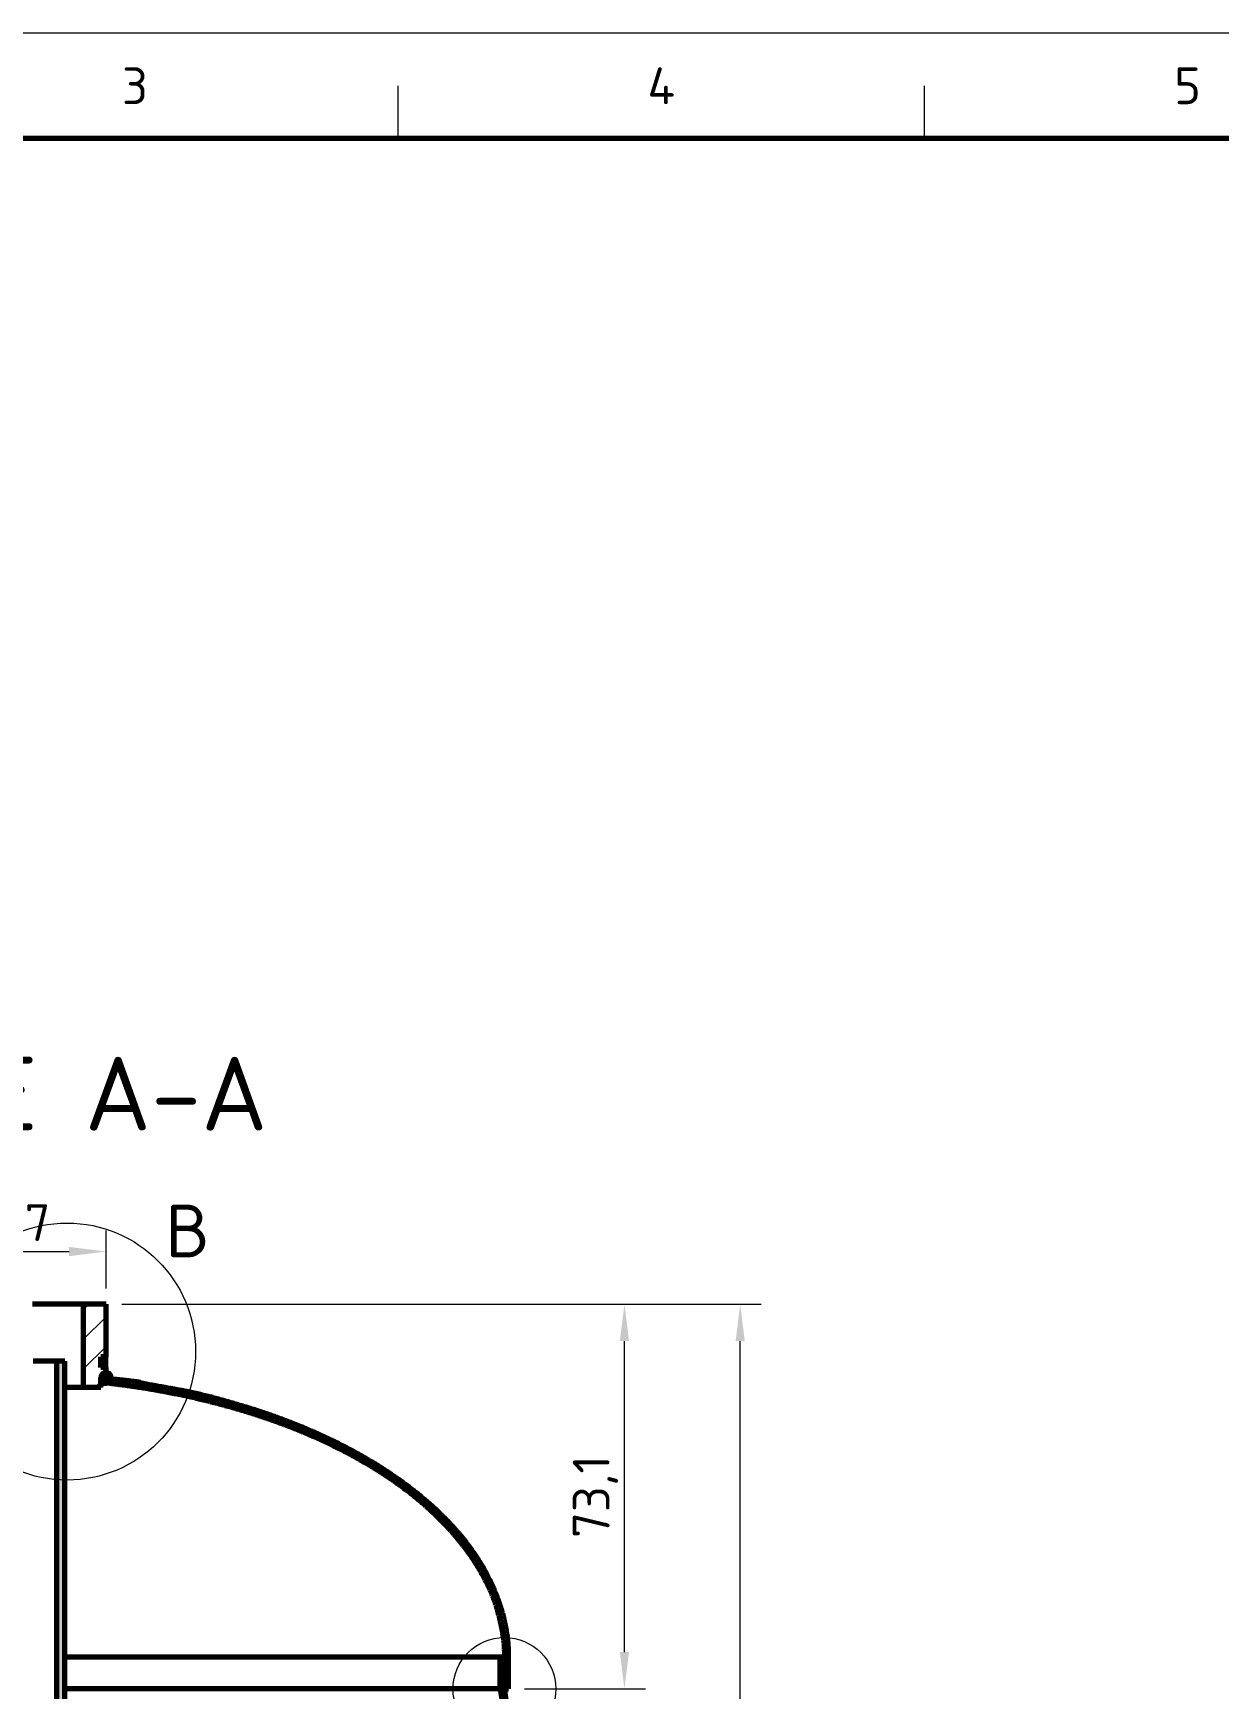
# Model space of a CAD drawing. Header units: millimetres. Extents: x 0 to 2382, y 0 to 420.
# Drawn here: x 766.3 to 879, y 262.7 to 420 of the extents above; entities that cross this region are included whole.
import ezdxf
from ezdxf.enums import TextEntityAlignment as Align

# ---------------------------------------------------------------- set-up
doc = ezdxf.new("R2010")
doc.units = ezdxf.units.MM
for name, color, linetype, lineweight in [('01-VISIBLE', 7, 'CONTINUOUS', 70), ('04-COTA', 3, 'CONTINUOUS', 18), ('05-RAYADO', 8, 'CONTINUOUS', 18), ('06-TEXTO', 7, 'CONTINUOUS', 25), ('07-RECUADRO', 7, 'CONTINUOUS', 70), ('08-FINA', 5, 'CONTINUOUS', 18)]:
    doc.layers.add(name, color=color, linetype=linetype, lineweight=lineweight)
doc.styles.add('ISO3098', font='isocpeur.ttf')
doc.dimstyles.new('FLAMA-IRAM', dxfattribs={"dimtxt": 3.5, "dimasz": 3.5, "dimexe": 2, "dimexo": 1.5, "dimgap": 1, "dimtad": 1, "dimdec": 1, "dimtxsty": 'ISO3098', "dimblk": 'IRAM_FLECHA', "dimblk1": 'IRAM_FLECHA', "dimblk2": 'IRAM_FLECHA', "dimcen": 2.5, "dimclrd": 256, "dimclre": 256, "dimclrt": 256, "dimazin": 3, "dimtfac": 1, "dimtmove": 0, "dimatfit": 3, "dimlwd": 18, "dimlwe": 18})

# ---------------------------------------------------------------- blocks, each defined once
blk = doc.blocks.new('IRAM_FLECHA')
blk.add_solid([(0, 0), (-1, 0.125), (-1, -0.125)])

msp = doc.modelspace()

# ---------------------------------------------------------------- hatches: boundary and pattern name
at = {"layer": '05-RAYADO'}
h = msp.add_hatch(dxfattribs=at)
h.set_pattern_fill('ANSI31', scale=0.62992)
h.paths.add_polyline_path([(773.25, 292.269), (772.755, 292.269), (772.755, 291.368), (771.094, 291.368), (771.094, 299.269), (773.25, 299.269), (773.25, 294.269), (772.75, 294.269), (772.75, 293.269), (773.25, 293.269)])
h = msp.add_hatch(color=7, dxfattribs=at)
h.dxf.hatch_style = 1
h.paths.add_polyline_path([(768.575, 293.869), (769.325, 293.869), (769.325, 126.131), (768.575, 126.131)])
h = msp.add_hatch(color=7, dxfattribs=at)
h.dxf.hatch_style = 1
h.paths.add_polyline_path([(773.75, 292.269), (773.74, 292.168), (773.709, 292.072), (773.66, 291.983), (773.594, 291.907), (773.514, 291.845), (773.424, 291.8), (773.326, 291.775), (773.225, 291.77), (773.125, 291.785), (773.03, 291.82), (772.944, 291.874), (772.871, 291.943), (772.813, 292.026), (772.773, 292.119), (772.753, 292.218), (772.753, 292.32), (772.773, 292.419), (772.813, 292.512), (772.871, 292.595), (772.944, 292.664), (773.03, 292.718), (773.125, 292.753), (773.225, 292.768), (773.326, 292.763), (773.424, 292.738), (773.514, 292.693), (773.594, 292.631), (773.66, 292.555), (773.709, 292.466), (773.74, 292.37)])
h = msp.add_hatch(color=7, dxfattribs=at)
h.dxf.hatch_style = 1
h.paths.add_polyline_path([(811.5, 265.731), (811.5, 262.731), (811.1, 262.731), (811.1, 265.731), (811.1, 265.857), (811.099, 265.982), (811.098, 266.108), (811.096, 266.233), (811.094, 266.359), (811.09, 266.485), (811.086, 266.61), (811.081, 266.736), (811.074, 266.861), (811.066, 266.986), (811.056, 267.112), (811.044, 267.237), (811.031, 267.362), (811.015, 267.486), (810.996, 267.61), (810.977, 267.734), (810.955, 267.858), (810.933, 267.982), (810.91, 268.105), (810.886, 268.229), (810.862, 268.352), (810.838, 268.475), (810.813, 268.598), (810.788, 268.721), (810.762, 268.844), (810.735, 268.967), (810.708, 269.09), (810.68, 269.212), (810.652, 269.335), (810.623, 269.457), (810.593, 269.579), (810.563, 269.701), (810.532, 269.822), (810.5, 269.944), (810.467, 270.065), (810.433, 270.186), (810.398, 270.307), (810.362, 270.427), (810.325, 270.547), (810.286, 270.667), (810.247, 270.786), (810.207, 270.905), (810.165, 271.023), (810.122, 271.141), (810.079, 271.259), (810.034, 271.377), (809.988, 271.494), (809.942, 271.61), (809.894, 271.726), (809.845, 271.842), (809.796, 271.958), (809.746, 272.073), (809.694, 272.187), (809.642, 272.302), (809.589, 272.416), (809.536, 272.529), (809.482, 272.643), (809.427, 272.756), (809.371, 272.868), (809.315, 272.981), (809.258, 273.093), (809.2, 273.204), (809.142, 273.315), (809.083, 273.426), (809.023, 273.537), (808.963, 273.647), (808.902, 273.757), (808.841, 273.866), (808.778, 273.975), (808.715, 274.084), (808.652, 274.193), (808.588, 274.3), (808.523, 274.408), (808.457, 274.515), (808.391, 274.622), (808.324, 274.728), (808.256, 274.834), (808.188, 274.94), (808.119, 275.045), (808.05, 275.149), (807.98, 275.253), (807.909, 275.357), (807.837, 275.46), (807.765, 275.563), (807.693, 275.666), (807.619, 275.768), (807.546, 275.87), (807.471, 275.971), (807.396, 276.072), (807.321, 276.172), (807.245, 276.272), (807.168, 276.371), (807.091, 276.471), (807.013, 276.569), (806.935, 276.668), (806.856, 276.765), (806.777, 276.863), (806.697, 276.96), (806.617, 277.057), (806.537, 277.153), (806.455, 277.249), (806.374, 277.344), (806.292, 277.439), (806.209, 277.534), (806.126, 277.628), (806.042, 277.722), (805.959, 277.815), (805.874, 277.909), (805.789, 278.001), (805.704, 278.093), (805.618, 278.185), (805.532, 278.277), (805.446, 278.368), (805.359, 278.458), (805.271, 278.548), (805.183, 278.638), (805.095, 278.728), (805.007, 278.817), (804.918, 278.905), (804.828, 278.994), (804.738, 279.081), (804.648, 279.169), (804.558, 279.256), (804.467, 279.342), (804.375, 279.429), (804.284, 279.515), (804.191, 279.6), (804.099, 279.685), (804.006, 279.77), (803.913, 279.854), (803.82, 279.938), (803.726, 280.021), (803.632, 280.105), (803.537, 280.187), (803.442, 280.27), (803.347, 280.352), (803.252, 280.433), (803.156, 280.515), (803.06, 280.595), (802.963, 280.676), (802.867, 280.756), (802.77, 280.836), (802.672, 280.915), (802.575, 280.994), (802.477, 281.073), (802.378, 281.151), (802.28, 281.229), (802.181, 281.307), (802.082, 281.384), (801.983, 281.461), (801.883, 281.537), (801.783, 281.613), (801.683, 281.689), (801.582, 281.764), (801.482, 281.839), (801.381, 281.914), (801.279, 281.988), (801.178, 282.062), (801.076, 282.136), (800.974, 282.209), (800.872, 282.282), (800.769, 282.355), (800.667, 282.427), (800.564, 282.499), (800.46, 282.57), (800.357, 282.642), (800.253, 282.712), (800.149, 282.783), (800.045, 282.853), (799.941, 282.923), (799.836, 282.993), (799.731, 283.062), (799.626, 283.131), (799.521, 283.199), (799.415, 283.267), (799.31, 283.335), (799.204, 283.403), (799.098, 283.47), (798.991, 283.537), (798.885, 283.603), (798.778, 283.67), (798.671, 283.735), (798.564, 283.801), (798.457, 283.866), (798.349, 283.931), (798.241, 283.996), (798.133, 284.06), (798.025, 284.124), (797.917, 284.188), (797.809, 284.251), (797.7, 284.314), (797.591, 284.377), (797.482, 284.439), (797.373, 284.501), (797.264, 284.563), (797.154, 284.625), (797.044, 284.686), (796.935, 284.747), (796.824, 284.807), (796.714, 284.868), (796.604, 284.928), (796.493, 284.987), (796.383, 285.047), (796.272, 285.106), (796.161, 285.165), (796.05, 285.223), (795.938, 285.281), (795.827, 285.339), (795.715, 285.397), (795.604, 285.454), (795.492, 285.511), (795.38, 285.568), (795.267, 285.624), (795.155, 285.68), (795.042, 285.736), (794.93, 285.792), (794.817, 285.847), (794.704, 285.902), (794.591, 285.957), (794.478, 286.011), (794.364, 286.065), (794.251, 286.119), (794.137, 286.173), (794.024, 286.226), (793.91, 286.279), (793.796, 286.332), (793.682, 286.384), (793.567, 286.437), (793.453, 286.489), (793.339, 286.54), (793.224, 286.592), (793.109, 286.643), (792.994, 286.694), (792.879, 286.744), (792.764, 286.794), (792.649, 286.844), (792.534, 286.894), (792.418, 286.944), (792.303, 286.993), (792.187, 287.042), (792.071, 287.091), (791.955, 287.139), (791.839, 287.187), (791.723, 287.235), (791.607, 287.283), (791.491, 287.33), (791.374, 287.377), (791.258, 287.424), (791.141, 287.471), (791.024, 287.517), (790.907, 287.563), (790.79, 287.609), (790.673, 287.654), (790.556, 287.7), (790.439, 287.745), (790.322, 287.79), (790.204, 287.834), (790.087, 287.879), (789.969, 287.923), (789.851, 287.966), (789.733, 288.01), (789.616, 288.053), (789.498, 288.096), (789.379, 288.139), (789.261, 288.182), (789.143, 288.224), (789.025, 288.266), (788.906, 288.308), (788.788, 288.349), (788.669, 288.391), (788.55, 288.432), (788.432, 288.473), (788.313, 288.513), (788.194, 288.554), (788.075, 288.594), (787.956, 288.634), (787.836, 288.673), (787.717, 288.713), (787.598, 288.752), (787.478, 288.791), (787.359, 288.829), (787.239, 288.868), (787.12, 288.906), (787, 288.944), (786.88, 288.982), (786.76, 289.019), (786.64, 289.056), (786.52, 289.093), (786.4, 289.13), (786.28, 289.167), (786.16, 289.203), (786.039, 289.239), (785.919, 289.275), (785.799, 289.311), (785.678, 289.346), (785.557, 289.381), (785.437, 289.416), (785.316, 289.451), (785.195, 289.486), (785.074, 289.52), (784.954, 289.554), (784.833, 289.588), (784.712, 289.621), (784.59, 289.655), (784.469, 289.688), (784.348, 289.721), (784.227, 289.753), (784.105, 289.786), (783.984, 289.818), (783.863, 289.85), (783.741, 289.882), (783.619, 289.913), (783.498, 289.945), (783.376, 289.976), (783.254, 290.007), (783.133, 290.038), (783.011, 290.068), (782.889, 290.098), (782.767, 290.128), (782.645, 290.158), (782.523, 290.188), (782.401, 290.217), (782.278, 290.246), (782.156, 290.275), (782.034, 290.304), (781.912, 290.333), (781.789, 290.361), (781.667, 290.389), (781.544, 290.417), (781.422, 290.444), (781.299, 290.472), (781.177, 290.499), (781.054, 290.526), (780.931, 290.553), (780.808, 290.58), (780.686, 290.606), (780.563, 290.632), (780.44, 290.658), (780.317, 290.684), (780.194, 290.709), (780.071, 290.735), (779.948, 290.76), (779.825, 290.785), (779.702, 290.809), (779.578, 290.834), (779.455, 290.858), (779.332, 290.882), (779.209, 290.906), (779.085, 290.93), (778.962, 290.953), (778.838, 290.977), (778.715, 291), (778.591, 291.022), (778.468, 291.045), (778.344, 291.067), (778.221, 291.09), (778.097, 291.112), (777.973, 291.133), (777.85, 291.155), (777.726, 291.176), (777.602, 291.198), (777.478, 291.219), (777.354, 291.239), (777.23, 291.26), (777.106, 291.28), (776.982, 291.301), (776.858, 291.321), (776.734, 291.34), (776.61, 291.36), (776.486, 291.379), (776.362, 291.398), (776.238, 291.417), (776.114, 291.436), (775.989, 291.455), (775.865, 291.473), (775.741, 291.491), (775.617, 291.509), (775.492, 291.527), (775.368, 291.545), (775.243, 291.562), (775.119, 291.579), (774.995, 291.596), (774.87, 291.613), (774.746, 291.63), (774.621, 291.646), (774.496, 291.662), (774.372, 291.678), (774.247, 291.694), (774.123, 291.709), (773.998, 291.725), (773.873, 291.74), (773.749, 291.755), (773.624, 291.77), (773.499, 291.784), (773.374, 291.799), (773.249, 291.813), (773.125, 291.827), (773, 291.841), (772.875, 291.855), (772.75, 291.868), (772.75, 292.269), (772.876, 292.255), (773.003, 292.242), (773.129, 292.228), (773.256, 292.215), (773.382, 292.201), (773.509, 292.188), (773.635, 292.174), (773.762, 292.161), (773.888, 292.147), (774.014, 292.133), (774.141, 292.119), (774.267, 292.106), (774.394, 292.092), (774.52, 292.078), (774.646, 292.064), (774.773, 292.05), (774.899, 292.036), (775.026, 292.022), (775.152, 292.007), (775.278, 291.993), (775.405, 291.978), (775.531, 291.963), (775.657, 291.948), (775.783, 291.933), (775.91, 291.917), (776.036, 291.901), (776.162, 291.884), (776.287, 291.866), (776.413, 291.844), (776.536, 291.814), (776.655, 291.768), (776.777, 291.734), (776.901, 291.706), (777.026, 291.681), (777.151, 291.656), (777.276, 291.633), (777.401, 291.61), (777.526, 291.587), (777.651, 291.564), (777.776, 291.542), (777.901, 291.519), (778.026, 291.497), (778.152, 291.475), (778.277, 291.453), (778.402, 291.43), (778.527, 291.408), (778.653, 291.386), (778.778, 291.364), (778.903, 291.342), (779.028, 291.319), (779.153, 291.297), (779.278, 291.274), (779.404, 291.252), (779.529, 291.229), (779.654, 291.206), (779.779, 291.183), (779.904, 291.16), (780.029, 291.137), (780.154, 291.113), (780.279, 291.09), (780.404, 291.066), (780.529, 291.042), (780.653, 291.017), (780.778, 290.992), (780.903, 290.967), (781.027, 290.942), (781.152, 290.916), (781.276, 290.89), (781.401, 290.864), (781.525, 290.837), (781.649, 290.81), (781.773, 290.782), (781.897, 290.754), (782.021, 290.726), (782.145, 290.697), (782.269, 290.668), (782.393, 290.639), (782.517, 290.609), (782.64, 290.579), (782.764, 290.549), (782.887, 290.518), (783.01, 290.487), (783.133, 290.455), (783.257, 290.424), (783.38, 290.391), (783.503, 290.359), (783.625, 290.326), (783.748, 290.293), (783.871, 290.26), (783.994, 290.227), (784.116, 290.193), (784.239, 290.159), (784.361, 290.125), (784.484, 290.091), (784.606, 290.057), (784.729, 290.022), (784.851, 289.988), (784.974, 289.953), (785.096, 289.918), (785.218, 289.883), (785.34, 289.848), (785.462, 289.813), (785.585, 289.777), (785.707, 289.742), (785.829, 289.706), (785.951, 289.67), (786.072, 289.634), (786.194, 289.597), (786.316, 289.561), (786.438, 289.524), (786.56, 289.487), (786.681, 289.45), (786.803, 289.412), (786.924, 289.375), (787.046, 289.337), (787.167, 289.299), (787.288, 289.261), (787.409, 289.222), (787.531, 289.184), (787.652, 289.145), (787.773, 289.105), (787.893, 289.066), (788.014, 289.026), (788.135, 288.986), (788.256, 288.946), (788.376, 288.905), (788.496, 288.865), (788.617, 288.823), (788.737, 288.782), (788.857, 288.74), (788.977, 288.698), (789.097, 288.656), (789.217, 288.614), (789.337, 288.571), (789.457, 288.528), (789.576, 288.485), (789.696, 288.441), (789.815, 288.397), (789.934, 288.353), (790.053, 288.309), (790.172, 288.264), (790.291, 288.219), (790.41, 288.174), (790.529, 288.129), (790.648, 288.083), (790.766, 288.037), (790.885, 287.991), (791.003, 287.944), (791.121, 287.898), (791.24, 287.851), (791.358, 287.803), (791.476, 287.756), (791.593, 287.708), (791.711, 287.66), (791.829, 287.612), (791.946, 287.563), (792.064, 287.514), (792.181, 287.465), (792.298, 287.416), (792.415, 287.366), (792.532, 287.317), (792.649, 287.267), (792.766, 287.216), (792.883, 287.166), (792.999, 287.115), (793.116, 287.064), (793.232, 287.012), (793.348, 286.96), (793.464, 286.908), (793.58, 286.856), (793.696, 286.804), (793.812, 286.751), (793.927, 286.698), (794.043, 286.644), (794.158, 286.591), (794.273, 286.537), (794.388, 286.483), (794.503, 286.428), (794.618, 286.373), (794.732, 286.318), (794.847, 286.263), (794.961, 286.207), (795.075, 286.151), (795.189, 286.095), (795.303, 286.039), (795.417, 285.982), (795.531, 285.925), (795.644, 285.867), (795.757, 285.81), (795.871, 285.752), (795.984, 285.693), (796.096, 285.635), (796.209, 285.576), (796.322, 285.517), (796.434, 285.457), (796.546, 285.397), (796.658, 285.337), (796.77, 285.277), (796.882, 285.216), (796.993, 285.155), (797.105, 285.094), (797.216, 285.032), (797.327, 284.97), (797.438, 284.908), (797.549, 284.845), (797.659, 284.782), (797.77, 284.719), (797.88, 284.655), (797.99, 284.592), (798.099, 284.527), (798.209, 284.463), (798.319, 284.398), (798.428, 284.333), (798.537, 284.268), (798.646, 284.202), (798.754, 284.136), (798.863, 284.069), (798.971, 284.003), (799.079, 283.936), (799.187, 283.868), (799.295, 283.801), (799.402, 283.733), (799.509, 283.664), (799.616, 283.595), (799.723, 283.526), (799.83, 283.457), (799.936, 283.387), (800.042, 283.317), (800.148, 283.247), (800.254, 283.176), (800.359, 283.105), (800.464, 283.034), (800.569, 282.962), (800.674, 282.89), (800.779, 282.818), (800.883, 282.745), (800.987, 282.672), (801.091, 282.598), (801.194, 282.524), (801.298, 282.45), (801.401, 282.376), (801.503, 282.301), (801.606, 282.226), (801.708, 282.15), (801.81, 282.074), (801.912, 281.998), (802.013, 281.921), (802.114, 281.844), (802.215, 281.767), (802.316, 281.689), (802.416, 281.611), (802.516, 281.532), (802.616, 281.453), (802.716, 281.374), (802.815, 281.294), (802.914, 281.214), (803.012, 281.134), (803.11, 281.053), (803.208, 280.972), (803.306, 280.891), (803.403, 280.809), (803.5, 280.727), (803.597, 280.644), (803.693, 280.561), (803.789, 280.478), (803.885, 280.394), (803.98, 280.31), (804.075, 280.225), (804.17, 280.14), (804.264, 280.055), (804.358, 279.969), (804.452, 279.883), (804.545, 279.797), (804.638, 279.71), (804.731, 279.623), (804.823, 279.535), (804.914, 279.447), (805.006, 279.359), (805.097, 279.27), (805.187, 279.181), (805.278, 279.091), (805.367, 279.001), (805.457, 278.91), (805.546, 278.82), (805.634, 278.728), (805.722, 278.637), (805.81, 278.545), (805.897, 278.452), (805.984, 278.359), (806.071, 278.266), (806.157, 278.172), (806.242, 278.078), (806.327, 277.984), (806.412, 277.889), (806.496, 277.794), (806.58, 277.698), (806.663, 277.602), (806.746, 277.505), (806.828, 277.408), (806.91, 277.311), (806.991, 277.213), (807.072, 277.115), (807.152, 277.016), (807.232, 276.917), (807.311, 276.818), (807.39, 276.718), (807.468, 276.617), (807.546, 276.517), (807.623, 276.415), (807.699, 276.314), (807.775, 276.212), (807.851, 276.11), (807.925, 276.007), (808, 275.904), (808.073, 275.8), (808.147, 275.696), (808.219, 275.592), (808.291, 275.487), (808.362, 275.381), (808.433, 275.276), (808.503, 275.17), (808.573, 275.063), (808.641, 274.956), (808.71, 274.849), (808.777, 274.741), (808.844, 274.633), (808.91, 274.524), (808.976, 274.415), (809.041, 274.306), (809.105, 274.196), (809.168, 274.086), (809.231, 273.976), (809.293, 273.865), (809.355, 273.753), (809.416, 273.642), (809.476, 273.529), (809.535, 273.417), (809.593, 273.304), (809.651, 273.191), (809.708, 273.077), (809.764, 272.963), (809.82, 272.849), (809.875, 272.734), (809.928, 272.619), (809.982, 272.503), (810.034, 272.387), (810.086, 272.271), (810.136, 272.154), (810.186, 272.037), (810.235, 271.92), (810.284, 271.802), (810.331, 271.684), (810.378, 271.566), (810.423, 271.447), (810.468, 271.328), (810.512, 271.209), (810.555, 271.09), (810.597, 270.97), (810.639, 270.849), (810.679, 270.729), (810.719, 270.608), (810.757, 270.487), (810.795, 270.365), (810.832, 270.244), (810.868, 270.122), (810.903, 269.999), (810.937, 269.877), (810.97, 269.754), (811.002, 269.631), (811.033, 269.508), (811.063, 269.384), (811.092, 269.26), (811.12, 269.136), (811.148, 269.012), (811.174, 268.888), (811.199, 268.763), (811.224, 268.638), (811.247, 268.513), (811.269, 268.388), (811.291, 268.263), (811.311, 268.137), (811.33, 268.012), (811.349, 267.886), (811.366, 267.76), (811.382, 267.634), (811.397, 267.507), (811.411, 267.381), (811.425, 267.254), (811.437, 267.128), (811.448, 267.001), (811.458, 266.874), (811.467, 266.748), (811.474, 266.621), (811.481, 266.494), (811.487, 266.367), (811.492, 266.24), (811.495, 266.112), (811.498, 265.985), (811.499, 265.858)])
h = msp.add_hatch(color=7, dxfattribs=at)
h.dxf.hatch_style = 1
h.paths.add_polyline_path([(811.5, 260.231), (811.5, 114.731), (811.1, 114.731), (811.1, 260.231), (810.7, 262.731), (810.7, 265.731), (811.1, 265.731), (811.1, 262.731)])

# ---------------------------------------------------------------- linework, layer by layer
at = {"layer": '01-VISIBLE'}
for p, q in [((773.25, 299.269), (771.094, 299.269)), ((771.094, 299.269), (771.094, 291.368)), ((773.25, 294.269), (773.25, 299.269)), ((772.75, 293.269), (772.75, 294.269)), ((773.25, 294.269), (772.75, 294.269)), ((773.236, 293.269), (773.236, 294.269)), ((769.325, 293.869), (768.575, 293.869)), ((768.575, 126.131), (768.575, 293.869)), ((769.325, 126.131), (769.325, 293.869)), ((773.25, 293.269), (772.75, 293.269)), ((773.25, 292.269), (773.25, 293.269)), ((772.755, 291.368), (771.094, 291.368)), ((772.75, 292.269), (772.75, 291.868)), ((772.755, 291.368), (772.755, 292.269)), ((773.25, 292.269), (772.755, 292.269)), ((811.1, 265.731), (810.7, 265.731)), ((810.7, 262.731), (810.7, 265.731)), ((811.1, 262.731), (811.1, 265.731)), ((811.1, 265.731), (811.1, 262.731)), ((811.5, 262.731), (811.5, 265.731)), ((810.7, 262.731), (811.1, 260.231)), ((811.5, 260.231), (811.1, 262.731)), ((811.1, 262.731), (811.5, 262.731))]:
    msp.add_line(p, q, dxfattribs=at)
for points in [[(771.094, 299.269), (770.943, 299.269), (770.792, 299.269), (770.641, 299.269), (770.49, 299.269), (770.339, 299.269), (770.188, 299.269), (770.037, 299.269), (769.887, 299.269), (769.736, 299.269), (769.585, 299.269), (769.434, 299.269), (769.283, 299.269), (769.132, 299.269), (768.981, 299.269), (768.83, 299.269), (768.679, 299.269), (768.528, 299.269), (768.377, 299.269), (768.226, 299.269), (768.075, 299.269), (767.924, 299.269), (767.773, 299.269), (767.622, 299.269), (767.472, 299.269), (767.321, 299.269), (767.17, 299.269), (767.019, 299.269), (766.868, 299.269), (766.717, 299.269), (766.566, 299.269), (766.415, 299.269), (766.264, 299.269)], [(768.575, 293.869), (768.425, 293.869), (768.275, 293.869), (768.125, 293.869), (767.975, 293.869), (767.825, 293.869), (767.675, 293.869), (767.525, 293.869), (767.375, 293.869), (767.225, 293.869), (767.075, 293.869), (766.925, 293.869), (766.775, 293.869), (766.625, 293.869), (766.475, 293.869), (766.325, 293.869)], [(771.094, 291.368), (770.933, 291.368), (770.772, 291.368), (770.612, 291.368), (770.451, 291.368), (770.29, 291.368), (770.129, 291.368), (769.968, 291.368), (769.807, 291.368), (769.647, 291.368), (769.486, 291.368), (769.325, 291.368)], [(811.5, 265.731), (811.499, 265.881), (811.497, 266.031), (811.493, 266.181), (811.488, 266.331), (811.482, 266.481), (811.474, 266.631), (811.464, 266.781), (811.453, 266.93), (811.441, 267.08), (811.427, 267.229), (811.412, 267.378), (811.395, 267.527), (811.377, 267.676), (811.357, 267.825), (811.336, 267.974), (811.313, 268.122), (811.289, 268.27), (811.264, 268.418), (811.237, 268.566), (811.209, 268.713), (811.18, 268.86), (811.149, 269.007), (811.117, 269.154), (811.083, 269.3), (811.048, 269.446), (811.012, 269.591), (810.974, 269.737), (810.935, 269.881), (810.895, 270.026), (810.854, 270.17), (810.811, 270.314), (810.767, 270.457), (810.721, 270.6), (810.675, 270.743), (810.627, 270.885), (810.577, 271.027), (810.527, 271.168), (810.475, 271.309), (810.422, 271.45), (810.368, 271.59), (810.313, 271.729), (810.257, 271.868), (810.199, 272.007), (810.14, 272.145), (810.081, 272.282), (810.02, 272.419), (809.957, 272.556), (809.894, 272.692), (809.83, 272.828), (809.765, 272.963), (809.698, 273.097), (809.631, 273.231), (809.562, 273.365), (809.492, 273.498), (809.422, 273.63), (809.35, 273.762), (809.278, 273.893), (809.204, 274.024), (809.129, 274.154), (809.054, 274.284), (808.977, 274.413), (808.9, 274.541), (808.822, 274.669), (808.742, 274.797), (808.662, 274.924), (808.581, 275.05), (808.499, 275.176), (808.416, 275.301), (808.333, 275.425), (808.248, 275.549), (808.163, 275.673), (808.077, 275.795), (807.99, 275.918), (807.902, 276.039), (807.813, 276.16), (807.724, 276.281), (807.634, 276.401), (807.543, 276.52), (807.451, 276.639), (807.359, 276.757), (807.266, 276.875), (807.172, 276.992), (807.077, 277.108), (806.982, 277.224), (806.886, 277.339), (806.789, 277.454), (806.692, 277.568), (806.594, 277.682), (806.495, 277.795), (806.396, 277.907), (806.296, 278.019), (806.195, 278.13), (806.094, 278.241), (805.992, 278.351), (805.889, 278.461), (805.786, 278.57), (805.682, 278.678), (805.578, 278.786), (805.473, 278.894), (805.368, 279), (805.262, 279.107), (805.155, 279.212), (805.048, 279.317), (804.941, 279.422), (804.832, 279.526), (804.724, 279.629), (804.614, 279.732), (804.505, 279.834), (804.395, 279.936), (804.284, 280.038), (804.173, 280.138), (804.061, 280.238), (803.949, 280.338), (803.836, 280.437), (803.723, 280.536), (803.609, 280.634), (803.495, 280.731), (803.381, 280.828), (803.266, 280.925), (803.15, 281.02), (803.034, 281.116), (802.918, 281.211), (802.802, 281.305), (802.684, 281.399), (802.567, 281.492), (802.449, 281.585), (802.331, 281.677), (802.212, 281.769), (802.093, 281.86), (801.974, 281.951), (801.854, 282.041), (801.733, 282.131), (801.613, 282.22), (801.492, 282.309), (801.371, 282.397), (801.249, 282.485), (801.127, 282.573), (801.004, 282.659), (800.882, 282.746), (800.759, 282.831), (800.635, 282.917), (800.511, 283.002), (800.387, 283.086), (800.263, 283.17), (800.138, 283.253), (800.013, 283.336), (799.888, 283.419), (799.762, 283.501), (799.636, 283.582), (799.51, 283.664), (799.384, 283.744), (799.257, 283.824), (799.13, 283.904), (799.002, 283.983), (798.875, 284.062), (798.747, 284.14), (798.618, 284.218), (798.49, 284.296), (798.361, 284.373), (798.232, 284.449), (798.103, 284.526), (797.973, 284.601), (797.843, 284.676), (797.713, 284.751), (797.583, 284.826), (797.452, 284.899), (797.322, 284.973), (797.191, 285.046), (797.059, 285.119), (796.928, 285.191), (796.796, 285.263), (796.664, 285.334), (796.532, 285.405), (796.399, 285.475), (796.267, 285.546), (796.134, 285.615), (796.001, 285.684), (795.867, 285.753), (795.734, 285.822), (795.6, 285.89), (795.466, 285.957), (795.332, 286.024), (795.197, 286.091), (795.063, 286.158), (794.928, 286.223), (794.793, 286.289), (794.658, 286.354), (794.523, 286.419), (794.387, 286.483), (794.251, 286.547), (794.115, 286.611), (793.979, 286.674), (793.843, 286.736), (793.706, 286.799), (793.57, 286.861), (793.433, 286.922), (793.296, 286.984), (793.159, 287.044), (793.022, 287.105), (792.884, 287.165), (792.746, 287.225), (792.609, 287.284), (792.471, 287.343), (792.332, 287.402), (792.194, 287.46), (792.056, 287.518), (791.917, 287.575), (791.778, 287.632), (791.64, 287.689), (791.501, 287.746), (791.361, 287.802), (791.222, 287.858), (791.083, 287.913), (790.943, 287.968), (790.803, 288.023), (790.663, 288.077), (790.523, 288.131), (790.383, 288.184), (790.243, 288.238), (790.103, 288.29), (789.962, 288.343), (789.821, 288.395), (789.68, 288.447), (789.539, 288.498), (789.398, 288.549), (789.257, 288.6), (789.116, 288.65), (788.974, 288.7), (788.832, 288.749), (788.691, 288.798), (788.549, 288.847), (788.407, 288.895), (788.264, 288.943), (788.122, 288.99), (787.98, 289.038), (787.837, 289.084), (787.694, 289.131), (787.552, 289.177), (787.409, 289.223), (787.266, 289.268), (787.123, 289.313), (786.979, 289.358), (786.836, 289.402), (786.693, 289.446), (786.549, 289.49), (786.406, 289.534), (786.262, 289.577), (786.118, 289.62), (785.974, 289.663), (785.83, 289.705), (785.686, 289.748), (785.542, 289.79), (785.398, 289.831), (785.254, 289.873), (785.11, 289.914), (784.966, 289.955), (784.821, 289.996), (784.677, 290.037), (784.532, 290.078), (784.388, 290.118), (784.243, 290.158), (784.099, 290.198), (783.954, 290.238), (783.809, 290.277), (783.664, 290.316), (783.519, 290.355), (783.374, 290.393), (783.229, 290.431), (783.084, 290.468), (782.938, 290.505), (782.793, 290.541), (782.647, 290.577), (782.501, 290.613), (782.355, 290.648), (782.209, 290.682), (782.063, 290.716), (781.917, 290.75), (781.77, 290.783), (781.624, 290.815), (781.477, 290.847), (781.331, 290.878), (781.184, 290.909), (781.037, 290.94), (780.89, 290.97), (780.743, 290.999), (780.596, 291.028), (780.448, 291.057), (780.301, 291.085), (780.154, 291.113), (780.006, 291.141), (779.859, 291.169), (779.711, 291.196), (779.563, 291.223), (779.416, 291.25), (779.268, 291.276), (779.12, 291.303), (778.973, 291.329), (778.825, 291.355), (778.677, 291.382), (778.53, 291.408), (778.382, 291.434), (778.234, 291.46), (778.086, 291.486), (777.939, 291.513), (777.791, 291.539), (777.643, 291.565), (777.496, 291.592), (777.348, 291.619), (777.2, 291.647), (777.053, 291.675), (776.906, 291.705), (776.76, 291.738), (776.616, 291.782), (776.475, 291.831), (776.327, 291.859), (776.179, 291.882), (776.03, 291.902), (775.882, 291.921), (775.733, 291.939), (775.584, 291.957), (775.435, 291.975), (775.286, 291.992), (775.137, 292.009), (774.987, 292.026), (774.838, 292.043), (774.689, 292.059), (774.54, 292.076), (774.391, 292.092), (774.242, 292.108), (774.093, 292.125), (773.943, 292.141), (773.794, 292.157), (773.645, 292.173), (773.496, 292.189), (773.347, 292.205), (773.198, 292.221), (773.048, 292.237), (772.899, 292.253), (772.75, 292.269)], [(772.75, 291.868), (772.9, 291.852), (773.049, 291.835), (773.199, 291.819), (773.348, 291.802), (773.498, 291.785), (773.647, 291.767), (773.796, 291.749), (773.946, 291.731), (774.095, 291.713), (774.244, 291.694), (774.393, 291.675), (774.543, 291.656), (774.692, 291.637), (774.841, 291.617), (774.99, 291.597), (775.139, 291.576), (775.288, 291.556), (775.437, 291.535), (775.586, 291.514), (775.735, 291.492), (775.884, 291.47), (776.033, 291.448), (776.181, 291.426), (776.33, 291.403), (776.479, 291.38), (776.627, 291.357), (776.776, 291.334), (776.924, 291.31), (777.073, 291.286), (777.221, 291.262), (777.37, 291.237), (777.518, 291.212), (777.666, 291.187), (777.815, 291.161), (777.963, 291.135), (778.111, 291.109), (778.259, 291.083), (778.407, 291.056), (778.555, 291.029), (778.703, 291.002), (778.851, 290.974), (778.999, 290.946), (779.147, 290.918), (779.294, 290.89), (779.442, 290.861), (779.589, 290.832), (779.737, 290.802), (779.884, 290.773), (780.032, 290.743), (780.179, 290.712), (780.327, 290.682), (780.474, 290.651), (780.621, 290.62), (780.768, 290.588), (780.915, 290.556), (781.062, 290.524), (781.209, 290.492), (781.356, 290.459), (781.503, 290.426), (781.649, 290.393), (781.796, 290.359), (781.942, 290.325), (782.089, 290.291), (782.235, 290.257), (782.382, 290.222), (782.528, 290.187), (782.674, 290.151), (782.82, 290.115), (782.966, 290.079), (783.112, 290.043), (783.258, 290.006), (783.404, 289.969), (783.55, 289.931), (783.695, 289.894), (783.841, 289.856), (783.986, 289.817), (784.132, 289.779), (784.277, 289.74), (784.422, 289.701), (784.567, 289.661), (784.712, 289.621), (784.857, 289.581), (785.002, 289.54), (785.147, 289.499), (785.291, 289.458), (785.436, 289.417), (785.581, 289.375), (785.725, 289.332), (785.869, 289.29), (786.013, 289.247), (786.158, 289.204), (786.302, 289.16), (786.445, 289.116), (786.589, 289.072), (786.733, 289.028), (786.876, 288.983), (787.02, 288.938), (787.163, 288.892), (787.307, 288.846), (787.45, 288.8), (787.593, 288.753), (787.736, 288.706), (787.879, 288.659), (788.021, 288.612), (788.164, 288.564), (788.306, 288.515), (788.449, 288.467), (788.591, 288.418), (788.733, 288.368), (788.875, 288.319), (789.017, 288.269), (789.159, 288.218), (789.3, 288.168), (789.442, 288.117), (789.583, 288.065), (789.724, 288.013), (789.865, 287.961), (790.006, 287.909), (790.147, 287.856), (790.288, 287.802), (790.428, 287.749), (790.569, 287.695), (790.709, 287.641), (790.849, 287.586), (790.989, 287.531), (791.129, 287.475), (791.269, 287.42), (791.408, 287.363), (791.548, 287.307), (791.687, 287.25), (791.826, 287.193), (791.965, 287.135), (792.104, 287.077), (792.242, 287.018), (792.381, 286.96), (792.519, 286.9), (792.657, 286.841), (792.795, 286.781), (792.933, 286.721), (793.071, 286.66), (793.208, 286.599), (793.345, 286.537), (793.483, 286.475), (793.619, 286.413), (793.756, 286.35), (793.893, 286.287), (794.029, 286.224), (794.165, 286.16), (794.301, 286.095), (794.437, 286.031), (794.573, 285.966), (794.708, 285.9), (794.843, 285.834), (794.978, 285.768), (795.113, 285.701), (795.248, 285.634), (795.382, 285.566), (795.516, 285.499), (795.65, 285.43), (795.784, 285.361), (795.918, 285.292), (796.051, 285.222), (796.184, 285.152), (796.317, 285.082), (796.45, 285.011), (796.582, 284.94), (796.714, 284.868), (796.846, 284.795), (796.978, 284.723), (797.109, 284.65), (797.241, 284.576), (797.372, 284.502), (797.502, 284.428), (797.633, 284.353), (797.763, 284.278), (797.893, 284.202), (798.023, 284.126), (798.152, 284.049), (798.281, 283.972), (798.41, 283.894), (798.539, 283.816), (798.667, 283.738), (798.795, 283.659), (798.923, 283.579), (799.05, 283.5), (799.178, 283.419), (799.305, 283.338), (799.431, 283.257), (799.557, 283.175), (799.683, 283.093), (799.809, 283.01), (799.934, 282.927), (800.059, 282.844), (800.184, 282.759), (800.308, 282.675), (800.432, 282.59), (800.556, 282.504), (800.679, 282.418), (800.802, 282.331), (800.925, 282.244), (801.047, 282.157), (801.169, 282.068), (801.291, 281.98), (801.412, 281.891), (801.533, 281.801), (801.653, 281.711), (801.773, 281.62), (801.893, 281.529), (802.012, 281.438), (802.131, 281.345), (802.25, 281.253), (802.368, 281.159), (802.485, 281.066), (802.603, 280.971), (802.72, 280.877), (802.836, 280.781), (802.952, 280.686), (803.067, 280.589), (803.182, 280.492), (803.297, 280.395), (803.411, 280.297), (803.525, 280.198), (803.638, 280.099), (803.751, 279.999), (803.863, 279.899), (803.975, 279.799), (804.086, 279.697), (804.196, 279.595), (804.307, 279.493), (804.416, 279.39), (804.525, 279.286), (804.634, 279.182), (804.742, 279.078), (804.85, 278.972), (804.956, 278.867), (805.063, 278.76), (805.169, 278.653), (805.274, 278.546), (805.378, 278.438), (805.482, 278.329), (805.586, 278.22), (805.689, 278.11), (805.791, 277.999), (805.892, 277.888), (805.993, 277.777), (806.094, 277.665), (806.193, 277.552), (806.292, 277.439), (806.39, 277.325), (806.488, 277.21), (806.585, 277.095), (806.681, 276.98), (806.777, 276.864), (806.872, 276.747), (806.966, 276.629), (807.059, 276.511), (807.152, 276.393), (807.243, 276.274), (807.334, 276.154), (807.425, 276.034), (807.514, 275.913), (807.603, 275.791), (807.691, 275.669), (807.777, 275.546), (807.863, 275.423), (807.949, 275.299), (808.033, 275.174), (808.116, 275.049), (808.199, 274.923), (808.28, 274.797), (808.361, 274.67), (808.44, 274.542), (808.519, 274.414), (808.597, 274.285), (808.674, 274.156), (808.749, 274.026), (808.824, 273.895), (808.898, 273.764), (808.971, 273.633), (809.043, 273.501), (809.114, 273.368), (809.184, 273.235), (809.253, 273.101), (809.322, 272.967), (809.389, 272.833), (809.455, 272.698), (809.52, 272.562), (809.585, 272.426), (809.648, 272.29), (809.71, 272.153), (809.771, 272.015), (809.831, 271.877), (809.889, 271.738), (809.946, 271.599), (810.002, 271.459), (810.056, 271.319), (810.109, 271.178), (810.16, 271.037), (810.21, 270.895), (810.258, 270.752), (810.305, 270.609), (810.35, 270.466), (810.393, 270.322), (810.435, 270.177), (810.476, 270.032), (810.515, 269.887), (810.553, 269.742), (810.589, 269.596), (810.625, 269.45), (810.66, 269.303), (810.693, 269.156), (810.726, 269.01), (810.758, 268.863), (810.789, 268.715), (810.819, 268.568), (810.849, 268.421), (810.878, 268.273), (810.906, 268.125), (810.933, 267.977), (810.96, 267.829), (810.985, 267.681), (811.008, 267.532), (811.028, 267.383), (811.045, 267.234), (811.059, 267.084), (811.07, 266.934), (811.078, 266.784), (811.085, 266.633), (811.09, 266.483), (811.094, 266.333), (811.097, 266.182), (811.099, 266.032), (811.1, 265.881), (811.1, 265.731)], [(772.755, 291.769), (772.837, 291.769), (772.92, 291.769), (773.003, 291.769), (773.085, 291.769), (773.168, 291.769), (773.25, 291.769)], [(810.7, 265.731), (810.55, 265.731), (810.399, 265.731), (810.249, 265.731), (810.098, 265.731), (809.948, 265.731), (809.797, 265.731), (809.647, 265.731), (809.496, 265.731), (809.346, 265.731), (809.195, 265.731), (809.045, 265.731), (808.895, 265.731), (808.744, 265.731), (808.594, 265.731), (808.443, 265.731), (808.293, 265.731), (808.142, 265.731), (807.992, 265.731), (807.841, 265.731), (807.691, 265.731), (807.54, 265.731), (807.39, 265.731), (807.24, 265.731), (807.089, 265.731), (806.939, 265.731), (806.788, 265.731), (806.638, 265.731), (806.487, 265.731), (806.337, 265.731), (806.186, 265.731), (806.036, 265.731), (805.885, 265.731), (805.735, 265.731), (805.585, 265.731), (805.434, 265.731), (805.284, 265.731), (805.133, 265.731), (804.983, 265.731), (804.832, 265.731), (804.682, 265.731), (804.531, 265.731), (804.381, 265.731), (804.23, 265.731), (804.08, 265.731), (803.93, 265.731), (803.779, 265.731), (803.629, 265.731), (803.478, 265.731), (803.328, 265.731), (803.177, 265.731), (803.027, 265.731), (802.876, 265.731), (802.726, 265.731), (802.575, 265.731), (802.425, 265.731), (802.275, 265.731), (802.124, 265.731), (801.974, 265.731), (801.823, 265.731), (801.673, 265.731), (801.522, 265.731), (801.372, 265.731), (801.221, 265.731), (801.071, 265.731), (800.92, 265.731), (800.77, 265.731), (800.62, 265.731), (800.469, 265.731), (800.319, 265.731), (800.168, 265.731), (800.018, 265.731), (799.867, 265.731), (799.717, 265.731), (799.566, 265.731), (799.416, 265.731), (799.265, 265.731), (799.115, 265.731), (798.965, 265.731), (798.814, 265.731), (798.664, 265.731), (798.513, 265.731), (798.363, 265.731), (798.212, 265.731), (798.062, 265.731), (797.911, 265.731), (797.761, 265.731), (797.61, 265.731), (797.46, 265.731), (797.31, 265.731), (797.159, 265.731), (797.009, 265.731), (796.858, 265.731), (796.708, 265.731), (796.557, 265.731), (796.407, 265.731), (796.256, 265.731), (796.106, 265.731), (795.955, 265.731), (795.805, 265.731), (795.655, 265.731), (795.504, 265.731), (795.354, 265.731), (795.203, 265.731), (795.053, 265.731), (794.902, 265.731), (794.752, 265.731), (794.601, 265.731), (794.451, 265.731), (794.3, 265.731), (794.15, 265.731), (794, 265.731), (793.849, 265.731), (793.699, 265.731), (793.548, 265.731), (793.398, 265.731), (793.247, 265.731), (793.097, 265.731), (792.946, 265.731), (792.796, 265.731), (792.645, 265.731), (792.495, 265.731), (792.345, 265.731), (792.194, 265.731), (792.044, 265.731), (791.893, 265.731), (791.743, 265.731), (791.592, 265.731), (791.442, 265.731), (791.291, 265.731), (791.141, 265.731), (790.99, 265.731), (790.84, 265.731), (790.69, 265.731), (790.539, 265.731), (790.389, 265.731), (790.238, 265.731), (790.088, 265.731), (789.937, 265.731), (789.787, 265.731), (789.636, 265.731), (789.486, 265.731), (789.335, 265.731), (789.185, 265.731), (789.035, 265.731), (788.884, 265.731), (788.734, 265.731), (788.583, 265.731), (788.433, 265.731), (788.282, 265.731), (788.132, 265.731), (787.981, 265.731), (787.831, 265.731), (787.68, 265.731), (787.53, 265.731), (787.38, 265.731), (787.229, 265.731), (787.079, 265.731), (786.928, 265.731), (786.778, 265.731), (786.627, 265.731), (786.477, 265.731), (786.326, 265.731), (786.176, 265.731), (786.025, 265.731), (785.875, 265.731), (785.725, 265.731), (785.574, 265.731), (785.424, 265.731), (785.273, 265.731), (785.123, 265.731), (784.972, 265.731), (784.822, 265.731), (784.671, 265.731), (784.521, 265.731), (784.37, 265.731), (784.22, 265.731), (784.07, 265.731), (783.919, 265.731), (783.769, 265.731), (783.618, 265.731), (783.468, 265.731), (783.317, 265.731), (783.167, 265.731), (783.016, 265.731), (782.866, 265.731), (782.715, 265.731), (782.565, 265.731), (782.415, 265.731), (782.264, 265.731), (782.114, 265.731), (781.963, 265.731), (781.813, 265.731), (781.662, 265.731), (781.512, 265.731), (781.361, 265.731), (781.211, 265.731), (781.06, 265.731), (780.91, 265.731), (780.76, 265.731), (780.609, 265.731), (780.459, 265.731), (780.308, 265.731), (780.158, 265.731), (780.007, 265.731), (779.857, 265.731), (779.706, 265.731), (779.556, 265.731), (779.405, 265.731), (779.255, 265.731), (779.105, 265.731), (778.954, 265.731), (778.804, 265.731), (778.653, 265.731), (778.503, 265.731), (778.352, 265.731), (778.202, 265.731), (778.051, 265.731), (777.901, 265.731), (777.75, 265.731), (777.6, 265.731), (777.45, 265.731), (777.299, 265.731), (777.149, 265.731), (776.998, 265.731), (776.848, 265.731), (776.697, 265.731), (776.547, 265.731), (776.396, 265.731), (776.246, 265.731), (776.095, 265.731), (775.945, 265.731), (775.795, 265.731), (775.644, 265.731), (775.494, 265.731), (775.343, 265.731), (775.193, 265.731), (775.042, 265.731), (774.892, 265.731), (774.741, 265.731), (774.591, 265.731), (774.44, 265.731), (774.29, 265.731), (774.14, 265.731), (773.989, 265.731), (773.839, 265.731), (773.688, 265.731), (773.538, 265.731), (773.387, 265.731), (773.237, 265.731), (773.086, 265.731), (772.936, 265.731), (772.785, 265.731), (772.635, 265.731), (772.485, 265.731), (772.334, 265.731), (772.184, 265.731), (772.033, 265.731), (771.883, 265.731), (771.732, 265.731), (771.582, 265.731), (771.431, 265.731), (771.281, 265.731), (771.13, 265.731), (770.98, 265.731), (770.83, 265.731), (770.679, 265.731), (770.529, 265.731), (770.378, 265.731), (770.228, 265.731), (770.077, 265.731), (769.927, 265.731), (769.776, 265.731), (769.626, 265.731), (769.475, 265.731), (769.325, 265.731)], [(810.7, 262.731), (810.55, 262.731), (810.399, 262.731), (810.249, 262.731), (810.098, 262.731), (809.948, 262.731), (809.797, 262.731), (809.647, 262.731), (809.496, 262.731), (809.346, 262.731), (809.195, 262.731), (809.045, 262.731), (808.895, 262.731), (808.744, 262.731), (808.594, 262.731), (808.443, 262.731), (808.293, 262.731), (808.142, 262.731), (807.992, 262.731), (807.841, 262.731), (807.691, 262.731), (807.54, 262.731), (807.39, 262.731), (807.24, 262.731), (807.089, 262.731), (806.939, 262.731), (806.788, 262.731), (806.638, 262.731), (806.487, 262.731), (806.337, 262.731), (806.186, 262.731), (806.036, 262.731), (805.885, 262.731), (805.735, 262.731), (805.585, 262.731), (805.434, 262.731), (805.284, 262.731), (805.133, 262.731), (804.983, 262.731), (804.832, 262.731), (804.682, 262.731), (804.531, 262.731), (804.381, 262.731), (804.23, 262.731), (804.08, 262.731), (803.93, 262.731), (803.779, 262.731), (803.629, 262.731), (803.478, 262.731), (803.328, 262.731), (803.177, 262.731), (803.027, 262.731), (802.876, 262.731), (802.726, 262.731), (802.575, 262.731), (802.425, 262.731), (802.275, 262.731), (802.124, 262.731), (801.974, 262.731), (801.823, 262.731), (801.673, 262.731), (801.522, 262.731), (801.372, 262.731), (801.221, 262.731), (801.071, 262.731), (800.92, 262.731), (800.77, 262.731), (800.62, 262.731), (800.469, 262.731), (800.319, 262.731), (800.168, 262.731), (800.018, 262.731), (799.867, 262.731), (799.717, 262.731), (799.566, 262.731), (799.416, 262.731), (799.265, 262.731), (799.115, 262.731), (798.965, 262.731), (798.814, 262.731), (798.664, 262.731), (798.513, 262.731), (798.363, 262.731), (798.212, 262.731), (798.062, 262.731), (797.911, 262.731), (797.761, 262.731), (797.61, 262.731), (797.46, 262.731), (797.31, 262.731), (797.159, 262.731), (797.009, 262.731), (796.858, 262.731), (796.708, 262.731), (796.557, 262.731), (796.407, 262.731), (796.256, 262.731), (796.106, 262.731), (795.955, 262.731), (795.805, 262.731), (795.655, 262.731), (795.504, 262.731), (795.354, 262.731), (795.203, 262.731), (795.053, 262.731), (794.902, 262.731), (794.752, 262.731), (794.601, 262.731), (794.451, 262.731), (794.3, 262.731), (794.15, 262.731), (794, 262.731), (793.849, 262.731), (793.699, 262.731), (793.548, 262.731), (793.398, 262.731), (793.247, 262.731), (793.097, 262.731), (792.946, 262.731), (792.796, 262.731), (792.645, 262.731), (792.495, 262.731), (792.345, 262.731), (792.194, 262.731), (792.044, 262.731), (791.893, 262.731), (791.743, 262.731), (791.592, 262.731), (791.442, 262.731), (791.291, 262.731), (791.141, 262.731), (790.99, 262.731), (790.84, 262.731), (790.69, 262.731), (790.539, 262.731), (790.389, 262.731), (790.238, 262.731), (790.088, 262.731), (789.937, 262.731), (789.787, 262.731), (789.636, 262.731), (789.486, 262.731), (789.335, 262.731), (789.185, 262.731), (789.035, 262.731), (788.884, 262.731), (788.734, 262.731), (788.583, 262.731), (788.433, 262.731), (788.282, 262.731), (788.132, 262.731), (787.981, 262.731), (787.831, 262.731), (787.68, 262.731), (787.53, 262.731), (787.38, 262.731), (787.229, 262.731), (787.079, 262.731), (786.928, 262.731), (786.778, 262.731), (786.627, 262.731), (786.477, 262.731), (786.326, 262.731), (786.176, 262.731), (786.025, 262.731), (785.875, 262.731), (785.725, 262.731), (785.574, 262.731), (785.424, 262.731), (785.273, 262.731), (785.123, 262.731), (784.972, 262.731), (784.822, 262.731), (784.671, 262.731), (784.521, 262.731), (784.37, 262.731), (784.22, 262.731), (784.07, 262.731), (783.919, 262.731), (783.769, 262.731), (783.618, 262.731), (783.468, 262.731), (783.317, 262.731), (783.167, 262.731), (783.016, 262.731), (782.866, 262.731), (782.715, 262.731), (782.565, 262.731), (782.415, 262.731), (782.264, 262.731), (782.114, 262.731), (781.963, 262.731), (781.813, 262.731), (781.662, 262.731), (781.512, 262.731), (781.361, 262.731), (781.211, 262.731), (781.06, 262.731), (780.91, 262.731), (780.76, 262.731), (780.609, 262.731), (780.459, 262.731), (780.308, 262.731), (780.158, 262.731), (780.007, 262.731), (779.857, 262.731), (779.706, 262.731), (779.556, 262.731), (779.405, 262.731), (779.255, 262.731), (779.105, 262.731), (778.954, 262.731), (778.804, 262.731), (778.653, 262.731), (778.503, 262.731), (778.352, 262.731), (778.202, 262.731), (778.051, 262.731), (777.901, 262.731), (777.75, 262.731), (777.6, 262.731), (777.45, 262.731), (777.299, 262.731), (777.149, 262.731), (776.998, 262.731), (776.848, 262.731), (776.697, 262.731), (776.547, 262.731), (776.396, 262.731), (776.246, 262.731), (776.095, 262.731), (775.945, 262.731), (775.795, 262.731), (775.644, 262.731), (775.494, 262.731), (775.343, 262.731), (775.193, 262.731), (775.042, 262.731), (774.892, 262.731), (774.741, 262.731), (774.591, 262.731), (774.44, 262.731), (774.29, 262.731), (774.14, 262.731), (773.989, 262.731), (773.839, 262.731), (773.688, 262.731), (773.538, 262.731), (773.387, 262.731), (773.237, 262.731), (773.086, 262.731), (772.936, 262.731), (772.785, 262.731), (772.635, 262.731), (772.485, 262.731), (772.334, 262.731), (772.184, 262.731), (772.033, 262.731), (771.883, 262.731), (771.732, 262.731), (771.582, 262.731), (771.431, 262.731), (771.281, 262.731), (771.13, 262.731), (770.98, 262.731), (770.83, 262.731), (770.679, 262.731), (770.529, 262.731), (770.378, 262.731), (770.228, 262.731), (770.077, 262.731), (769.927, 262.731), (769.776, 262.731), (769.626, 262.731), (769.475, 262.731), (769.325, 262.731)]]:
    msp.add_lwpolyline(points, dxfattribs=at)
for start, end in [(90, -90), (0, 90), (-90, 0)]:
    msp.add_arc((773.25, 292.269), 0.5, start, end, dxfattribs=at)
at = {"layer": '07-RECUADRO'}
msp.add_lwpolyline([(679, 10), (1238, 10), (1238, 410), (679, 410)], close=True, dxfattribs=at)
at = {"layer": '08-FINA'}
for p, q in [((801, 410), (801, 415)), ((851, 410), (851, 415))]:
    msp.add_line(p, q, dxfattribs=at)
msp.add_lwpolyline([(654, 0), (1248, 0), (1248, 420), (654, 420)], close=True, dxfattribs=at)
for centre, radius in [((769.55, 294.769), 12.208), ((811.1, 262.731), 4.883)]:
    msp.add_circle(centre, radius, dxfattribs=at)

# ---------------------------------------------------------------- texts
at = {"layer": '06-TEXTO', "style": 'ISO3098'}
for s, height, p in [('3', 3.5, (776, 415)), ('4', 3.5, (826, 415)), ('5', 3.5, (876, 415)), ('CORTE A-A', 7, (764, 319.269)), ('B', 5, (781.011, 306.23))]:
    msp.add_text(s, height=height, dxfattribs=at).set_placement(p, align=Align.MIDDLE_CENTER)

# ---------------------------------------------------------------- dimensions: what is measured, and where the dimension line sits
at = {"layer": '04-COTA'}
msp.add_linear_dim(base=(754.75, 304.269), p1=(754.75, 299.269), p2=(773.25, 299.269), dimstyle='FLAMA-IRAM', override={"dimlfac": 2, "dimpost": '%%c<>'}, dxfattribs=at).render()
for base, p1 in [((833.5, 114.731), (811.5, 114.731)), ((822.5, 262.731), (811.5, 262.731))]:
    msp.add_linear_dim(base=base, p1=p1, p2=(773.25, 299.269), angle=90, dimstyle='FLAMA-IRAM', override={"dimlfac": 2}, dxfattribs=at).render()

doc.saveas('drawing.dxf')
